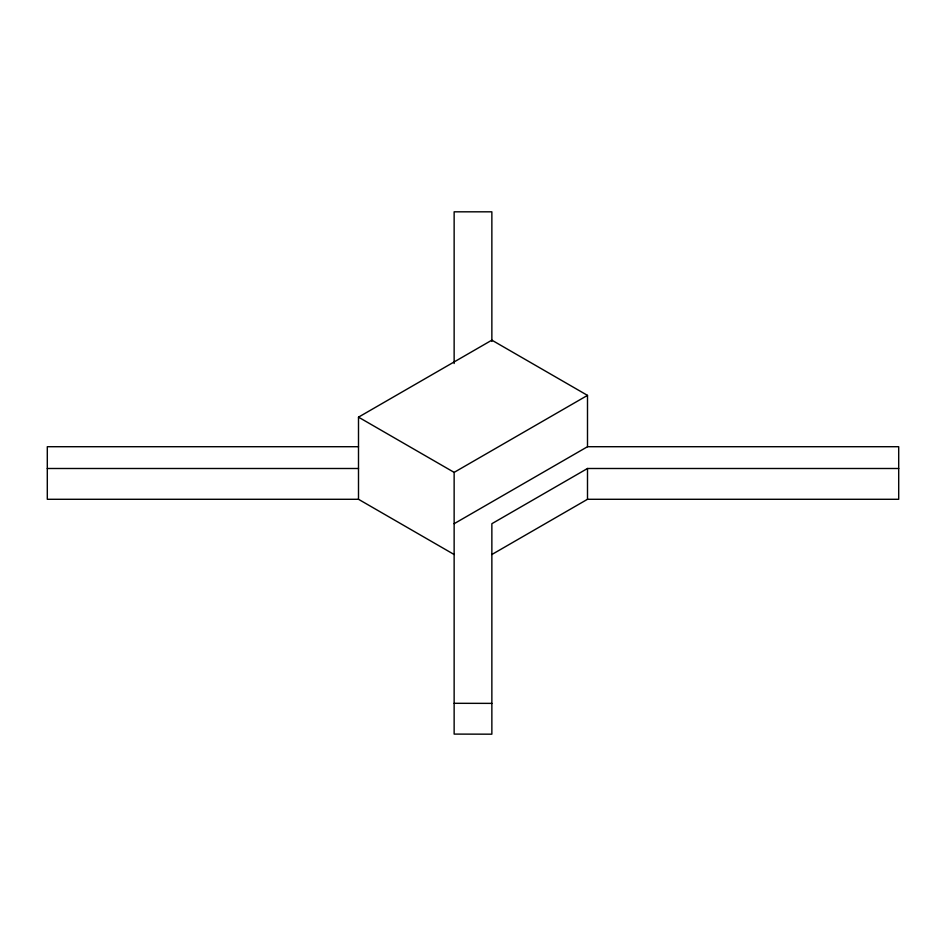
<?xml version="1.0" encoding="UTF-8"?>
<svg xmlns="http://www.w3.org/2000/svg" width="946" height="946" viewBox="0 0 946 946"><rect width="100%" height="100%" fill="white"/><g stroke="black" fill="none" stroke-linecap="round" stroke-linejoin="round"><path stroke-width="1.42" d="M454.139 554.51L358.499 499.287L358.499 417.151L491.861 340.158L587.501 395.381L587.501 446.713L454.139 523.706M358.499 417.151L454.139 472.373L587.501 395.381M898.7 468.495L587.501 468.495L491.861 523.706L491.861 734.179L454.139 734.096L454.139 472.373M491.861 554.51L587.501 499.287L898.7 499.287L898.7 446.713L587.501 446.713M358.499 446.713L47.3 446.713L47.3 499.287L358.499 499.287M47.3 468.495L358.499 468.495M454.139 703.304L491.861 703.375M587.501 468.495L587.501 499.287M491.861 341.423L491.861 211.821L454.139 211.821L454.139 363.512"/></g></svg>
